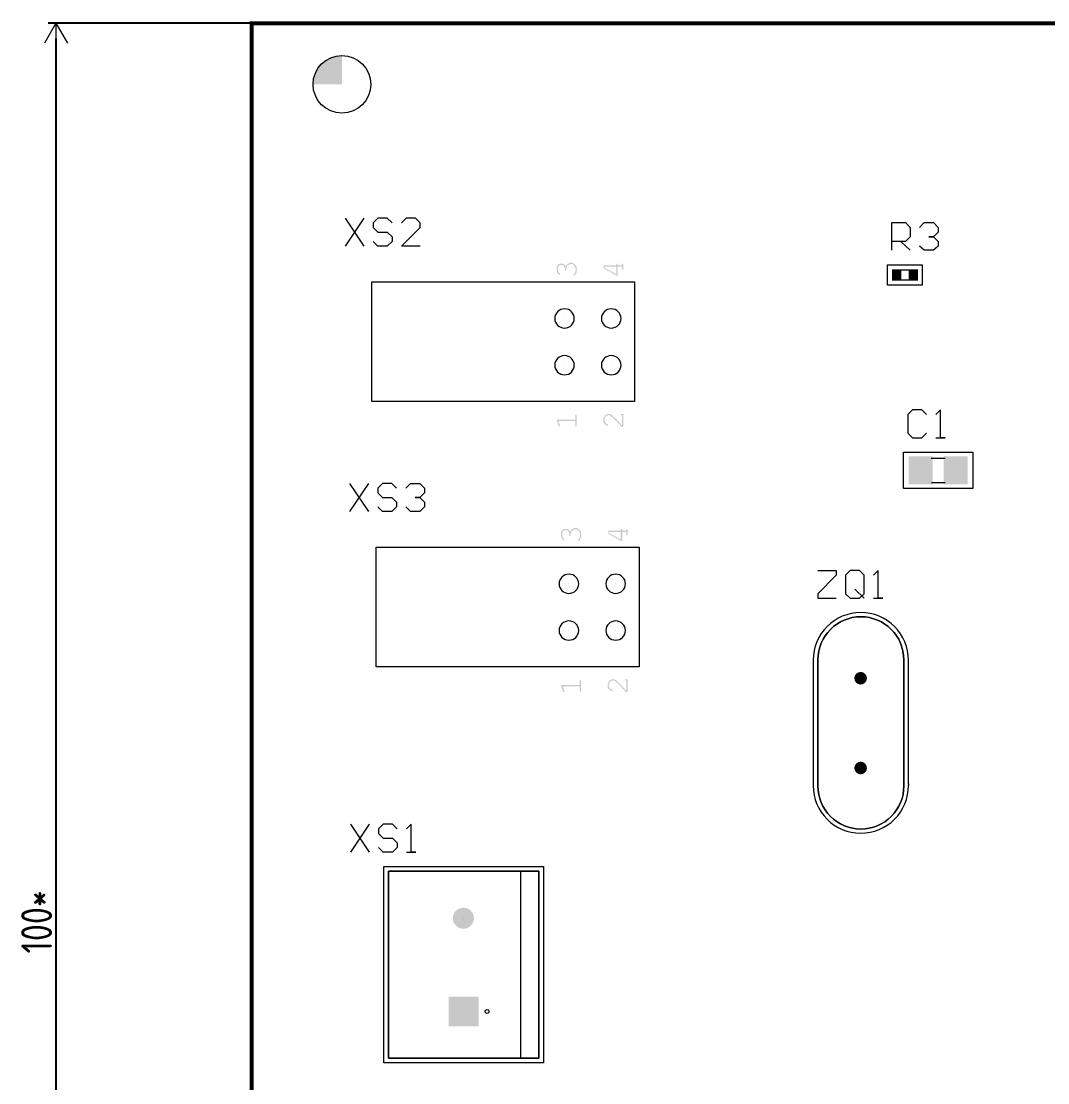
# Model space of a CAD drawing. Header units: inches. Extents: x 0 to 2654, y 0 to 957.
# Drawn here: x 2147.7 to 2314.5, y 759.1 to 931.6 of the extents above; entities that cross this region are included whole.
import ezdxf

# ---------------------------------------------------------------- set-up
doc = ezdxf.new("R2010")
doc.units = ezdxf.units.IN
doc.header["$MEASUREMENT"] = 0
doc.styles.get("Standard").update_dxf_attribs({"font": ''})
doc.styles.get('Standard').set_extended_font_data('GOST type A')
doc.dimstyles.new('ISO-25', dxfattribs={"dimtxt": 2.5, "dimasz": 2.5, "dimexe": 1.25, "dimexo": 0.625, "dimtad": 1, "dimtxsty": 'Standard', "dimcen": 2.5, "dimadec": 0, "dimazin": 0, "dimtfac": 1, "dimtmove": 0, "dimatfit": 3, "dimfxl": 1, "dimarcsym": 0})

# ---------------------------------------------------------------- blocks, each defined once
blk = doc.blocks.new('Arrow60')
at = {"lineweight": 9}
for q in [(-1.296, 0.748), (-1.497, 0), (-1.296, -0.748)]:
    blk.add_line((0, 0), q, dxfattribs=at)
blk = doc.blocks.new('*D123')
at = {"color": 0, "lineweight": -2, "transparency": 16777216}
for p, q in [((2186.27, 931.24), (2152.1, 931.24)), ((2153.35, 928.74), (2153.35, 641.74)), ((2184.38, 639.24), (2152.1, 639.24))]:
    blk.add_line(p, q, dxfattribs=at)
at = {"layer": 'Defpoints', "color": 0, "transparency": 16777216}
for p in [(2186.9, 931.24), (2153.35, 639.24), (2185.01, 639.24)]:
    blk.add_point(p, dxfattribs=at)
at = {"color": 0, "lineweight": -2, "transparency": 16777216, "xscale": 2.5, "yscale": 2.5, "zscale": 2.5}
for p, rotation in [((2153.35, 931.24), 90), ((2153.35, 639.24), 270)]:
    blk.add_blockref('Arrow60', p, dxfattribs=dict(at, rotation=rotation))
at = {"color": 0, "lineweight": 9, "transparency": 16777216, "insert": (2150.22, 785.24), "char_height": 3.5, "attachment_point": 5, "rotation": 90}
blk.add_mtext('{\\H1.42857x;100*}', dxfattribs=at)

msp = doc.modelspace()

# ---------------------------------------------------------------- hatches: boundary and pattern name
at = {"lineweight": 9}
h = msp.add_hatch(color=256, dxfattribs=at)
h.dxf.hatch_style = 1
h.paths.add_polyline_path([(2199.83607, 921.30973), (2195.14857, 921.30973, -0.414213562), (2199.83607, 925.99723)])
at = {"lineweight": 9, "transparency": 33554559}
for points in [[(2236.23611, 891.74544), (2236.23611, 891.74544), (2236.23611, 891.74544), (2236.23611, 891.74544), (2236.23611, 891.82151), (2236.31218, 891.82151), (2236.31218, 891.89783), (2236.3885, 891.97415), (2236.46481, 892.04848), (2236.46481, 892.12455), (2236.61522, 892.20087), (2236.61522, 892.20087), (2236.61522, 892.20087), (2236.69129, 892.20087), (2236.69129, 892.27694), (2236.7676, 892.27694), (2236.84392, 892.35301), (2236.99631, 892.35301), (2237.07238, 892.35301), (2237.07238, 892.35301), (2237.07238, 892.35301), (2237.07238, 892.35301), (2237.14845, 892.35301), (2237.14845, 892.35301), (2237.22477, 892.35301), (2237.2991, 892.27694), (2237.37542, 892.27694), (2237.45149, 892.27694), (2237.52756, 892.20087), (2237.52756, 892.20087), (2237.60387, 892.12455), (2237.68019, 892.04848), (2237.75626, 892.04848), (2237.75626, 892.04848), (2237.75626, 892.04848), (2237.75626, 891.97415), (2237.75626, 891.97415), (2237.83258, 891.97415), (2237.83258, 891.89783), (2237.83258, 891.89783), (2237.90691, 891.82151), (2237.90691, 891.74544), (2237.90691, 891.66937), (2237.98298, 891.59306), (2237.98298, 891.44067), (2237.98298, 891.36633), (2238.05905, 891.21395), (2238.05905, 891.21395), (2238.05905, 891.21395), (2238.05905, 891.21395), (2238.05905, 891.21395), (2237.98298, 891.13788), (2237.98298, 891.06156), (2237.98298, 890.98524), (2237.98298, 890.90917), (2237.98298, 890.75877), (2237.90691, 890.68245), (2237.90691, 890.68245), (2237.90691, 890.68245), (2237.90691, 890.68245), (2237.90691, 890.60613), (2237.83258, 890.60613), (2237.83258, 890.53006), (2237.83258, 890.45399), (2237.75626, 890.37768), (2237.68019, 890.30161), (2237.68019, 890.30161), (2237.68019, 890.22727), (2237.68019, 890.22727), (2237.60387, 890.22727), (2237.60387, 890.22727), (2237.60387, 890.22727), (2237.52756, 890.22727), (2237.52756, 890.22727), (2237.52756, 890.22727), (2237.52756, 890.30161), (2237.52756, 890.30161), (2237.45149, 890.30161), (2237.45149, 890.30161), (2237.45149, 890.37768), (2237.45149, 890.37768), (2237.52756, 890.37768), (2237.52756, 890.45399), (2237.52756, 890.45399), (2237.52756, 890.45399), (2237.52756, 890.45399), (2237.60387, 890.53006), (2237.60387, 890.53006), (2237.60387, 890.60613), (2237.68019, 890.60613), (2237.68019, 890.68245), (2237.75626, 890.8331), (2237.75626, 890.90917), (2237.83258, 891.06156), (2237.83258, 891.13788), (2237.83258, 891.29026), (2237.83258, 891.29026), (2237.83258, 891.29026), (2237.83258, 891.29026), (2237.83258, 891.29026), (2237.83258, 891.36633), (2237.83258, 891.36633), (2237.75626, 891.44067), (2237.75626, 891.59306), (2237.68019, 891.66937), (2237.68019, 891.74544), (2237.60387, 891.89783), (2237.60387, 891.89783), (2237.60387, 891.89783), (2237.52756, 891.89783), (2237.52756, 891.97415), (2237.45149, 891.97415), (2237.37542, 892.04848), (2237.2991, 892.12455), (2237.14845, 892.12455), (2237.14845, 892.12455), (2237.07238, 892.12455), (2237.07238, 892.12455), (2236.99631, 892.12455), (2236.99631, 892.12455), (2236.91999, 892.12455), (2236.91999, 892.12455), (2236.84392, 892.04848), (2236.7676, 892.04848), (2236.69129, 891.97415), (2236.69129, 891.97415), (2236.69129, 891.97415), (2236.61522, 891.97415), (2236.61522, 891.89783), (2236.54088, 891.89783), (2236.46481, 891.82151), (2236.46481, 891.74544), (2236.3885, 891.66937), (2236.3885, 891.66937), (2236.3885, 891.59306), (2236.3885, 891.59306), (2236.3885, 891.51674), (2236.31218, 891.44067), (2236.31218, 891.36633), (2236.31218, 891.29026), (2236.31218, 891.21395), (2236.31218, 891.21395), (2236.31218, 891.13788), (2236.31218, 891.13788), (2236.31218, 891.13788), (2236.23611, 891.06156), (2236.23611, 891.06156), (2236.23611, 891.06156), (2236.23611, 891.06156), (2236.16004, 891.06156), (2236.16004, 891.06156), (2236.16004, 891.06156), (2236.16004, 891.06156), (2236.08372, 891.06156), (2236.08372, 891.06156), (2236.08372, 891.06156), (2236.08372, 891.13788), (2236.08372, 891.13788), (2236.08372, 891.36633), (2236.08372, 891.36633), (2236.08372, 891.36633), (2236.08372, 891.36633), (2236.08372, 891.36633), (2236.08372, 891.44067), (2236.08372, 891.51674), (2236.00765, 891.59306), (2236.00765, 891.66937), (2235.93332, 891.74544), (2235.93332, 891.82151), (2235.93332, 891.82151), (2235.857, 891.82151), (2235.857, 891.89783), (2235.78068, 891.89783), (2235.70461, 891.97415), (2235.62854, 891.97415), (2235.55223, 891.97415), (2235.47591, 892.04848), (2235.47591, 892.04848), (2235.47591, 892.04848), (2235.47591, 891.97415), (2235.39984, 891.97415), (2235.39984, 891.97415), (2235.3255, 891.97415), (2235.24943, 891.89783), (2235.17312, 891.89783), (2235.09705, 891.82151), (2235.09705, 891.82151), (2235.09705, 891.82151), (2235.02073, 891.74544), (2235.02073, 891.66937), (2234.94441, 891.59306), (2234.94441, 891.51674), (2234.94441, 891.44067), (2234.86834, 891.29026), (2234.86834, 891.29026), (2234.86834, 891.29026), (2234.94441, 891.21395), (2234.94441, 891.13788), (2234.94441, 891.13788), (2234.94441, 891.06156), (2234.94441, 890.98524), (2235.02073, 890.90917), (2235.02073, 890.90917), (2235.02073, 890.8331), (2235.02073, 890.8331), (2235.02073, 890.75877), (2235.09705, 890.75877), (2235.09705, 890.68245), (2235.17312, 890.68245), (2235.17312, 890.60613), (2235.17312, 890.60613), (2235.24943, 890.60613), (2235.24943, 890.53006), (2235.24943, 890.53006), (2235.24943, 890.53006), (2235.24943, 890.53006), (2235.24943, 890.53006), (2235.24943, 890.45399), (2235.24943, 890.45399), (2235.24943, 890.45399), (2235.24943, 890.45399), (2235.24943, 890.37768), (2235.24943, 890.37768), (2235.17312, 890.37768), (2235.17312, 890.37768), (2235.17312, 890.37768), (2235.17312, 890.37768), (2235.09705, 890.37768), (2235.09705, 890.45399), (2235.09705, 890.45399), (2235.02073, 890.45399), (2234.94441, 890.53006), (2234.94441, 890.60613), (2234.94441, 890.60613), (2234.86834, 890.60613), (2234.86834, 890.60613), (2234.86834, 890.68245), (2234.86834, 890.68245), (2234.86834, 890.75877), (2234.79227, 890.8331), (2234.79227, 890.90917), (2234.71596, 891.06156), (2234.71596, 891.13788), (2234.71596, 891.29026), (2234.71596, 891.29026), (2234.71596, 891.29026), (2234.71596, 891.36633), (2234.71596, 891.36633), (2234.71596, 891.44067), (2234.71596, 891.44067), (2234.71596, 891.51674), (2234.71596, 891.66937), (2234.79227, 891.74544), (2234.86834, 891.89783), (2234.86834, 891.89783), (2234.94441, 891.97415), (2234.94441, 891.97415), (2234.94441, 891.97415), (2234.94441, 891.97415), (2235.02073, 892.04848), (2235.09705, 892.12455), (2235.17312, 892.12455), (2235.24943, 892.20087), (2235.39984, 892.20087), (2235.47591, 892.20087), (2235.47591, 892.20087), (2235.55223, 892.20087), (2235.55223, 892.20087), (2235.55223, 892.20087), (2235.62854, 892.20087), (2235.70461, 892.20087), (2235.78068, 892.20087), (2235.857, 892.12455), (2235.93332, 892.12455), (2235.93332, 892.12455), (2235.93332, 892.04848), (2236.00765, 892.04848), (2236.00765, 891.97415), (2236.08372, 891.97415), (2236.16004, 891.89783), (2236.16004, 891.82151)], [(2234.71596, 866.83203), (2237.75453, 866.83203), (2237.75453, 867.66656), (2237.8306, 867.66656), (2237.8306, 867.66656), (2237.8306, 867.66656), (2237.90691, 867.66656), (2237.90691, 867.66656), (2237.90691, 867.66656), (2237.90691, 867.66656), (2237.90691, 867.59025), (2237.90691, 867.59025), (2237.98298, 867.51393), (2237.98298, 865.84337), (2237.98298, 865.84337), (2237.98298, 865.84337), (2237.90691, 865.84337), (2237.90691, 865.76705), (2237.90691, 865.76705), (2237.90691, 865.76705), (2237.90691, 865.76705), (2237.90691, 865.69272), (2237.8306, 865.69272), (2237.8306, 865.69272), (2237.8306, 865.69272), (2237.75453, 865.76705), (2237.75453, 865.76705), (2237.75453, 865.76705), (2237.75453, 865.76705), (2237.75453, 865.84337), (2237.75453, 865.84337), (2237.75453, 866.60332), (2235.02073, 866.60332), (2235.24745, 865.91969), (2235.24745, 865.91969), (2235.24745, 865.84337), (2235.24745, 865.84337), (2235.24745, 865.84337), (2235.24745, 865.84337), (2235.24745, 865.76705), (2235.24745, 865.76705), (2235.24745, 865.76705), (2235.24745, 865.76705), (2235.17138, 865.76705), (2235.17138, 865.69272), (2235.17138, 865.69272), (2235.17138, 865.69272), (2235.09506, 865.69272), (2235.09506, 865.69272), (2235.09506, 865.76705), (2235.09506, 865.76705), (2235.09506, 865.76705), (2235.02073, 865.76705), (2235.02073, 865.84337)], [(2245.35331, 865.91969), (2245.35331, 867.59025), (2245.27699, 867.59025), (2245.27699, 867.59025), (2245.27699, 867.59025), (2245.20092, 867.59025), (2245.20092, 867.59025), (2245.12659, 867.59025), (2245.12659, 867.59025), (2245.12659, 867.59025), (2245.12659, 867.66656), (2245.12659, 867.66656), (2245.12659, 867.66656), (2245.12659, 867.66656), (2245.12659, 867.74263), (2245.12659, 867.74263), (2245.12659, 867.74263), (2245.20092, 867.74263), (2245.20092, 867.74263), (2245.27699, 867.74263), (2245.58202, 867.74263), (2245.58202, 865.69272), (2245.20092, 865.69272), (2245.20092, 865.69272), (2245.20092, 865.76705), (2245.20092, 865.76705), (2245.12659, 865.84337), (2245.05052, 865.91969), (2245.05052, 865.99576), (2244.9742, 866.07207), (2244.89788, 866.14814), (2244.74575, 866.22421), (2244.66943, 866.30053), (2244.51902, 866.52725), (2244.29032, 866.75596), (2244.06161, 866.98268), (2244.06161, 866.98268), (2244.06161, 866.98268), (2243.98554, 867.05875), (2243.98554, 867.05875), (2243.91121, 867.13482), (2243.83514, 867.21114), (2243.75882, 867.28745), (2243.68275, 867.28745), (2243.60644, 867.36352), (2243.60644, 867.36352), (2243.60644, 867.36352), (2243.60644, 867.43959), (2243.53012, 867.43959), (2243.45405, 867.51393), (2243.45405, 867.51393), (2243.37798, 867.51393), (2243.37798, 867.51393), (2243.37798, 867.51393), (2243.37798, 867.51393), (2243.30166, 867.51393), (2243.30166, 867.59025), (2243.22733, 867.59025), (2243.22733, 867.59025), (2243.15101, 867.59025), (2243.15101, 867.59025), (2243.07494, 867.51393), (2242.99887, 867.51393), (2242.92255, 867.51393), (2242.84648, 867.43959), (2242.77017, 867.43959), (2242.69385, 867.36352), (2242.69385, 867.36352), (2242.69385, 867.28745), (2242.61951, 867.21114), (2242.61951, 867.21114), (2242.54344, 867.13482), (2242.54344, 866.98268), (2242.54344, 866.90636), (2242.46737, 866.83203), (2242.46737, 866.83203), (2242.46737, 866.75596), (2242.46737, 866.75596), (2242.46737, 866.75596), (2242.54344, 866.67964), (2242.54344, 866.60332), (2242.54344, 866.52725), (2242.54344, 866.45118), (2242.61951, 866.37487), (2242.69385, 866.30053), (2242.69385, 866.30053), (2242.69385, 866.30053), (2242.69385, 866.22421), (2242.77017, 866.22421), (2242.84648, 866.14814), (2242.92255, 866.07207), (2242.99887, 866.07207), (2243.07494, 866.07207), (2243.07494, 866.07207), (2243.07494, 865.99576), (2243.07494, 865.99576), (2243.15101, 865.99576), (2243.15101, 865.99576), (2243.15101, 865.99576), (2243.15101, 865.99576), (2243.15101, 865.91969), (2243.15101, 865.91969), (2243.15101, 865.91969), (2243.15101, 865.91969), (2243.15101, 865.84337), (2243.15101, 865.84337), (2243.15101, 865.84337), (2243.15101, 865.84337), (2243.07494, 865.84337), (2243.07494, 865.84337), (2243.07494, 865.84337), (2243.07494, 865.84337), (2242.99887, 865.84337), (2242.99887, 865.84337), (2242.92255, 865.84337), (2242.84648, 865.84337), (2242.84648, 865.91969), (2242.77017, 865.91969), (2242.69385, 865.99576), (2242.69385, 865.99576), (2242.69385, 865.99576), (2242.61951, 866.07207), (2242.54344, 866.07207), (2242.54344, 866.14814), (2242.46737, 866.22421), (2242.39106, 866.30053), (2242.39106, 866.30053), (2242.39106, 866.30053), (2242.39106, 866.37487), (2242.39106, 866.37487), (2242.31474, 866.45118), (2242.31474, 866.52725), (2242.31474, 866.60332), (2242.31474, 866.67964), (2242.31474, 866.83203), (2242.31474, 866.83203), (2242.31474, 866.83203), (2242.31474, 866.83203), (2242.31474, 866.83203), (2242.31474, 866.90636), (2242.31474, 866.90636), (2242.31474, 867.05875), (2242.39106, 867.13482), (2242.39106, 867.28745), (2242.46737, 867.28745), (2242.46737, 867.36352), (2242.54344, 867.43959), (2242.54344, 867.51393), (2242.54344, 867.51393), (2242.54344, 867.51393), (2242.61951, 867.51393), (2242.61951, 867.51393), (2242.69385, 867.59025), (2242.77017, 867.66656), (2242.84648, 867.66656), (2242.92255, 867.74263), (2243.07494, 867.74263), (2243.15101, 867.74263), (2243.22733, 867.74263), (2243.22733, 867.74263), (2243.22733, 867.74263), (2243.22733, 867.74263), (2243.30166, 867.74263), (2243.30166, 867.74263), (2243.37798, 867.74263), (2243.45405, 867.74263), (2243.45405, 867.74263), (2243.45405, 867.74263), (2243.53012, 867.66656), (2243.53012, 867.66656), (2243.60644, 867.66656), (2243.60644, 867.66656), (2243.68275, 867.59025), (2243.75882, 867.59025), (2243.75882, 867.59025), (2243.75882, 867.51393), (2243.75882, 867.51393), (2243.83514, 867.43959), (2243.91121, 867.43959), (2243.98554, 867.36352), (2244.06161, 867.21114), (2244.13793, 867.13482), (2244.21425, 867.13482), (2244.21425, 867.13482), (2244.21425, 867.05875), (2244.29032, 866.98268), (2244.36639, 866.98268), (2244.44271, 866.90636), (2244.51902, 866.83203), (2244.59336, 866.67964), (2244.66943, 866.60332), (2244.74575, 866.52725), (2244.9742, 866.30053), (2245.12659, 866.14814), (2245.20092, 865.99576)], [(2236.94974, 848.63481), (2236.94974, 848.63481), (2236.94974, 848.63481), (2236.94974, 848.63481), (2236.94974, 848.71088), (2237.02605, 848.71088), (2237.02605, 848.7872), (2237.10039, 848.86351), (2237.17646, 848.93958), (2237.17646, 849.01392), (2237.32885, 849.09024), (2237.32885, 849.09024), (2237.32885, 849.09024), (2237.40492, 849.09024), (2237.40492, 849.16631), (2237.48123, 849.16631), (2237.55755, 849.24238), (2237.70795, 849.24238), (2237.78402, 849.24238), (2237.78402, 849.24238), (2237.78402, 849.24238), (2237.78402, 849.24238), (2237.86034, 849.24238), (2237.86034, 849.24238), (2237.93666, 849.24238), (2238.01273, 849.16631), (2238.08905, 849.16631), (2238.16512, 849.16631), (2238.24119, 849.09024), (2238.24119, 849.09024), (2238.3175, 849.01392), (2238.39184, 848.93958), (2238.46816, 848.93958), (2238.46816, 848.93958), (2238.46816, 848.93958), (2238.46816, 848.86351), (2238.46816, 848.86351), (2238.54422, 848.86351), (2238.54422, 848.7872), (2238.54422, 848.7872), (2238.62029, 848.71088), (2238.62029, 848.63481), (2238.62029, 848.55874), (2238.69661, 848.48242), (2238.69661, 848.33177), (2238.69661, 848.2557), (2238.77293, 848.10331), (2238.77293, 848.10331), (2238.77293, 848.10331), (2238.77293, 848.10331), (2238.77293, 848.10331), (2238.69661, 848.02724), (2238.69661, 847.95093), (2238.69661, 847.87461), (2238.69661, 847.79854), (2238.69661, 847.64813), (2238.62029, 847.57182), (2238.62029, 847.57182), (2238.62029, 847.57182), (2238.62029, 847.57182), (2238.62029, 847.4955), (2238.54422, 847.4955), (2238.54422, 847.41943), (2238.54422, 847.34336), (2238.46816, 847.26704), (2238.39184, 847.19097), (2238.39184, 847.19097), (2238.39184, 847.11664), (2238.39184, 847.11664), (2238.3175, 847.11664), (2238.3175, 847.11664), (2238.3175, 847.11664), (2238.24119, 847.11664), (2238.24119, 847.11664), (2238.24119, 847.11664), (2238.24119, 847.19097), (2238.24119, 847.19097), (2238.16512, 847.19097), (2238.16512, 847.19097), (2238.16512, 847.26704), (2238.16512, 847.26704), (2238.24119, 847.26704), (2238.24119, 847.34336), (2238.24119, 847.34336), (2238.24119, 847.34336), (2238.24119, 847.34336), (2238.3175, 847.41943), (2238.3175, 847.41943), (2238.3175, 847.4955), (2238.39184, 847.4955), (2238.39184, 847.57182), (2238.46816, 847.7242), (2238.46816, 847.79854), (2238.54422, 847.95093), (2238.54422, 848.02724), (2238.54422, 848.17963), (2238.54422, 848.17963), (2238.54422, 848.17963), (2238.54422, 848.17963), (2238.54422, 848.17963), (2238.54422, 848.2557), (2238.54422, 848.2557), (2238.46816, 848.33177), (2238.46816, 848.48242), (2238.39184, 848.55874), (2238.39184, 848.63481), (2238.3175, 848.7872), (2238.3175, 848.7872), (2238.3175, 848.7872), (2238.24119, 848.7872), (2238.24119, 848.86351), (2238.16512, 848.86351), (2238.08905, 848.93958), (2238.01273, 849.01392), (2237.86034, 849.01392), (2237.86034, 849.01392), (2237.78402, 849.01392), (2237.78402, 849.01392), (2237.70795, 849.01392), (2237.70795, 849.01392), (2237.63362, 849.01392), (2237.63362, 849.01392), (2237.55755, 848.93958), (2237.48123, 848.93958), (2237.40492, 848.86351), (2237.40492, 848.86351), (2237.40492, 848.86351), (2237.32885, 848.86351), (2237.32885, 848.7872), (2237.25278, 848.7872), (2237.17646, 848.71088), (2237.17646, 848.63481), (2237.10039, 848.55874), (2237.10039, 848.55874), (2237.10039, 848.48242), (2237.10039, 848.48242), (2237.10039, 848.4061), (2237.02605, 848.33177), (2237.02605, 848.2557), (2237.02605, 848.17963), (2237.02605, 848.10331), (2237.02605, 848.10331), (2237.02605, 848.02724), (2237.02605, 848.02724), (2237.02605, 848.02724), (2236.94974, 847.95093), (2236.94974, 847.95093), (2236.94974, 847.95093), (2236.94974, 847.95093), (2236.87342, 847.95093), (2236.87342, 847.95093), (2236.87342, 847.95093), (2236.87342, 847.95093), (2236.79735, 847.95093), (2236.79735, 847.95093), (2236.79735, 847.95093), (2236.79735, 848.02724), (2236.79735, 848.02724), (2236.79735, 848.2557), (2236.79735, 848.2557), (2236.79735, 848.2557), (2236.79735, 848.2557), (2236.79735, 848.2557), (2236.79735, 848.33177), (2236.79735, 848.4061), (2236.72128, 848.48242), (2236.72128, 848.55874), (2236.64496, 848.63481), (2236.64496, 848.71088), (2236.64496, 848.71088), (2236.56865, 848.71088), (2236.56865, 848.7872), (2236.49258, 848.7872), (2236.41824, 848.86351), (2236.34217, 848.86351), (2236.26585, 848.86351), (2236.18978, 848.93958), (2236.18978, 848.93958), (2236.18978, 848.93958), (2236.18978, 848.86351), (2236.11347, 848.86351), (2236.11347, 848.86351), (2236.03715, 848.86351), (2235.96108, 848.7872), (2235.88501, 848.7872), (2235.80869, 848.71088), (2235.80869, 848.71088), (2235.80869, 848.71088), (2235.73436, 848.63481), (2235.73436, 848.55874), (2235.65804, 848.48242), (2235.65804, 848.4061), (2235.65804, 848.33177), (2235.58197, 848.17963), (2235.58197, 848.17963), (2235.58197, 848.17963), (2235.65804, 848.10331), (2235.65804, 848.02724), (2235.65804, 848.02724), (2235.65804, 847.95093), (2235.65804, 847.87461), (2235.73436, 847.79854), (2235.73436, 847.79854), (2235.73436, 847.7242), (2235.73436, 847.7242), (2235.73436, 847.64813), (2235.80869, 847.64813), (2235.80869, 847.57182), (2235.88501, 847.57182), (2235.88501, 847.4955), (2235.88501, 847.4955), (2235.96108, 847.4955), (2235.96108, 847.41943), (2235.96108, 847.41943), (2235.96108, 847.41943), (2235.96108, 847.41943), (2235.96108, 847.41943), (2235.96108, 847.34336), (2235.96108, 847.34336), (2235.96108, 847.34336), (2235.96108, 847.34336), (2235.96108, 847.26704), (2235.96108, 847.26704), (2235.88501, 847.26704), (2235.88501, 847.26704), (2235.88501, 847.26704), (2235.88501, 847.26704), (2235.80869, 847.26704), (2235.80869, 847.34336), (2235.80869, 847.34336), (2235.73436, 847.34336), (2235.65804, 847.41943), (2235.65804, 847.4955), (2235.65804, 847.4955), (2235.58197, 847.4955), (2235.58197, 847.4955), (2235.58197, 847.57182), (2235.58197, 847.57182), (2235.58197, 847.64813), (2235.5059, 847.7242), (2235.5059, 847.79854), (2235.42958, 847.95093), (2235.42958, 848.02724), (2235.42958, 848.17963), (2235.42958, 848.17963), (2235.42958, 848.17963), (2235.42958, 848.2557), (2235.42958, 848.2557), (2235.42958, 848.33177), (2235.42958, 848.33177), (2235.42958, 848.4061), (2235.42958, 848.55874), (2235.5059, 848.63481), (2235.58197, 848.7872), (2235.58197, 848.7872), (2235.65804, 848.86351), (2235.65804, 848.86351), (2235.65804, 848.86351), (2235.65804, 848.86351), (2235.73436, 848.93958), (2235.80869, 849.01392), (2235.88501, 849.01392), (2235.96108, 849.09024), (2236.11347, 849.09024), (2236.18978, 849.09024), (2236.18978, 849.09024), (2236.26585, 849.09024), (2236.26585, 849.09024), (2236.26585, 849.09024), (2236.34217, 849.09024), (2236.41824, 849.09024), (2236.49258, 849.09024), (2236.56865, 849.01392), (2236.64496, 849.01392), (2236.64496, 849.01392), (2236.64496, 848.93958), (2236.72128, 848.93958), (2236.72128, 848.86351), (2236.79735, 848.86351), (2236.79735, 848.7872), (2236.87342, 848.71088)], [(2235.42958, 823.72139), (2238.46816, 823.72139), (2238.46816, 824.55593), (2238.54422, 824.55593), (2238.54422, 824.55593), (2238.54422, 824.55593), (2238.62029, 824.55593), (2238.62029, 824.55593), (2238.62029, 824.55593), (2238.62029, 824.55593), (2238.62029, 824.47961), (2238.62029, 824.47961), (2238.69661, 824.40329), (2238.69661, 822.73274), (2238.69661, 822.73274), (2238.69661, 822.73274), (2238.62029, 822.73274), (2238.62029, 822.65642), (2238.62029, 822.65642), (2238.62029, 822.65642), (2238.62029, 822.65642), (2238.62029, 822.58208), (2238.54422, 822.58208), (2238.54422, 822.58208), (2238.54422, 822.58208), (2238.46816, 822.65642), (2238.46816, 822.65642), (2238.46816, 822.65642), (2238.46816, 822.65642), (2238.46816, 822.73274), (2238.46816, 822.73274), (2238.46816, 823.49269), (2235.73436, 823.49269), (2235.96108, 822.80905), (2235.96108, 822.80905), (2235.96108, 822.73274), (2235.96108, 822.73274), (2235.96108, 822.73274), (2235.96108, 822.73274), (2235.96108, 822.65642), (2235.96108, 822.65642), (2235.96108, 822.65642), (2235.96108, 822.65642), (2235.88501, 822.65642), (2235.88501, 822.58208), (2235.88501, 822.58208), (2235.88501, 822.58208), (2235.80869, 822.58208), (2235.80869, 822.58208), (2235.80869, 822.65642), (2235.80869, 822.65642), (2235.80869, 822.65642), (2235.73436, 822.65642), (2235.73436, 822.73274)], [(2246.06496, 822.80905), (2246.06496, 824.47961), (2245.98889, 824.47961), (2245.98889, 824.47961), (2245.98889, 824.47961), (2245.91282, 824.47961), (2245.91282, 824.47961), (2245.83848, 824.47961), (2245.83848, 824.47961), (2245.83848, 824.47961), (2245.83848, 824.55593), (2245.83848, 824.55593), (2245.83848, 824.55593), (2245.83848, 824.55593), (2245.83848, 824.632), (2245.83848, 824.632), (2245.83848, 824.632), (2245.91282, 824.632), (2245.91282, 824.632), (2245.98889, 824.632), (2246.29366, 824.632), (2246.29366, 822.58208), (2245.91282, 822.58208), (2245.91282, 822.58208), (2245.91282, 822.65642), (2245.91282, 822.65642), (2245.83848, 822.73274), (2245.76217, 822.80905), (2245.76217, 822.88512), (2245.6861, 822.96144), (2245.60978, 823.03751), (2245.45739, 823.11358), (2245.38132, 823.1899), (2245.23067, 823.41662), (2245.00221, 823.64532), (2244.77351, 823.87205), (2244.77351, 823.87205), (2244.77351, 823.87205), (2244.69719, 823.94812), (2244.69719, 823.94812), (2244.62286, 824.02419), (2244.54679, 824.1005), (2244.47072, 824.17682), (2244.3944, 824.17682), (2244.31808, 824.25289), (2244.31808, 824.25289), (2244.31808, 824.25289), (2244.31808, 824.32896), (2244.24201, 824.32896), (2244.16594, 824.40329), (2244.16594, 824.40329), (2244.08962, 824.40329), (2244.08962, 824.40329), (2244.08962, 824.40329), (2244.08962, 824.40329), (2244.01356, 824.40329), (2244.01356, 824.47961), (2243.93922, 824.47961), (2243.93922, 824.47961), (2243.8629, 824.47961), (2243.8629, 824.47961), (2243.78659, 824.40329), (2243.71052, 824.40329), (2243.63445, 824.40329), (2243.55813, 824.32896), (2243.48181, 824.32896), (2243.40574, 824.25289), (2243.40574, 824.25289), (2243.40574, 824.17682), (2243.33141, 824.1005), (2243.33141, 824.1005), (2243.25534, 824.02419), (2243.25534, 823.87205), (2243.25534, 823.79573), (2243.17902, 823.72139), (2243.17902, 823.72139), (2243.17902, 823.64532), (2243.17902, 823.64532), (2243.17902, 823.64532), (2243.25534, 823.56901), (2243.25534, 823.49269), (2243.25534, 823.41662), (2243.25534, 823.34055), (2243.33141, 823.26423), (2243.40574, 823.1899), (2243.40574, 823.1899), (2243.40574, 823.1899), (2243.40574, 823.11358), (2243.48181, 823.11358), (2243.55813, 823.03751), (2243.63445, 822.96144), (2243.71052, 822.96144), (2243.78659, 822.96144), (2243.78659, 822.96144), (2243.78659, 822.88512), (2243.78659, 822.88512), (2243.8629, 822.88512), (2243.8629, 822.88512), (2243.8629, 822.88512), (2243.8629, 822.88512), (2243.8629, 822.80905), (2243.8629, 822.80905), (2243.8629, 822.80905), (2243.8629, 822.80905), (2243.8629, 822.73274), (2243.8629, 822.73274), (2243.8629, 822.73274), (2243.8629, 822.73274), (2243.78659, 822.73274), (2243.78659, 822.73274), (2243.78659, 822.73274), (2243.78659, 822.73274), (2243.71052, 822.73274), (2243.71052, 822.73274), (2243.63445, 822.73274), (2243.55813, 822.73274), (2243.55813, 822.80905), (2243.48181, 822.80905), (2243.40574, 822.88512), (2243.40574, 822.88512), (2243.40574, 822.88512), (2243.33141, 822.96144), (2243.25534, 822.96144), (2243.25534, 823.03751), (2243.17902, 823.11358), (2243.10295, 823.1899), (2243.10295, 823.1899), (2243.10295, 823.1899), (2243.10295, 823.26423), (2243.10295, 823.26423), (2243.02663, 823.34055), (2243.02663, 823.41662), (2243.02663, 823.49269), (2243.02663, 823.56901), (2243.02663, 823.72139), (2243.02663, 823.72139), (2243.02663, 823.72139), (2243.02663, 823.72139), (2243.02663, 823.72139), (2243.02663, 823.79573), (2243.02663, 823.79573), (2243.02663, 823.94812), (2243.10295, 824.02419), (2243.10295, 824.17682), (2243.17902, 824.17682), (2243.17902, 824.25289), (2243.25534, 824.32896), (2243.25534, 824.40329), (2243.25534, 824.40329), (2243.25534, 824.40329), (2243.33141, 824.40329), (2243.33141, 824.40329), (2243.40574, 824.47961), (2243.48181, 824.55593), (2243.55813, 824.55593), (2243.63445, 824.632), (2243.78659, 824.632), (2243.8629, 824.632), (2243.93922, 824.632), (2243.93922, 824.632), (2243.93922, 824.632), (2243.93922, 824.632), (2244.01356, 824.632), (2244.01356, 824.632), (2244.08962, 824.632), (2244.16594, 824.632), (2244.16594, 824.632), (2244.16594, 824.632), (2244.24201, 824.55593), (2244.24201, 824.55593), (2244.31808, 824.55593), (2244.31808, 824.55593), (2244.3944, 824.47961), (2244.47072, 824.47961), (2244.47072, 824.47961), (2244.47072, 824.40329), (2244.47072, 824.40329), (2244.54679, 824.32896), (2244.62286, 824.32896), (2244.69719, 824.25289), (2244.77351, 824.1005), (2244.84983, 824.02419), (2244.92589, 824.02419), (2244.92589, 824.02419), (2244.92589, 823.94812), (2245.00221, 823.87205), (2245.07828, 823.87205), (2245.15435, 823.79573), (2245.23067, 823.72139), (2245.305, 823.56901), (2245.38132, 823.49269), (2245.45739, 823.41662), (2245.6861, 823.1899), (2245.83848, 823.03751), (2245.91282, 822.88512)], [(2285.15357, 824.82221, 0.413727586), (2284.12775, 825.84779), (2284.12775, 825.84779, 0.413492674), (2283.1039, 824.82221), (2283.1039, 824.82221, 0.413677766), (2284.12948, 823.79614), (2284.12948, 823.79614, 0.413342672)], [(2285.15357, 824.82221, 0.413727586), (2284.12775, 825.84779), (2284.12775, 825.84779, 0.413492674), (2283.1039, 824.82221), (2283.1039, 824.82221, 0.413677766), (2284.12948, 823.79614), (2284.12948, 823.79614, 0.413342672)], [(2285.15357, 810.23741, 0.413718296), (2284.12775, 811.26349), (2284.12775, 811.26349, 0.413483137), (2283.1039, 810.23741), (2283.1039, 810.23741, 0.413777625), (2284.12948, 809.21184), (2284.12948, 809.21184, 0.413442754)], [(2285.15357, 810.23741, 0.413718296), (2284.12775, 811.26349), (2284.12775, 811.26349, 0.413483137), (2283.1039, 810.23741), (2283.1039, 810.23741, 0.413777625), (2284.12948, 809.21184), (2284.12948, 809.21184, 0.413442754)], [(2221.28824, 785.8285, 0.414619616), (2219.57853, 787.53821), (2219.57853, 787.53821, 0.414406879), (2217.87066, 785.8285), (2217.87066, 785.8285, 0.414468611), (2219.58027, 784.11879), (2219.58027, 784.11879, 0.41434056)], [(2221.28824, 785.8285, 0.414619616), (2219.57853, 787.53821), (2219.57853, 787.53821, 0.414406879), (2217.87066, 785.8285), (2217.87066, 785.8285, 0.414468611), (2219.58027, 784.11879), (2219.58027, 784.11879, 0.41434056)], [(2221.28824, 770.63639, 0.414565284), (2219.57853, 772.34609), (2219.57853, 772.34609, 0.414352522), (2217.87066, 770.63639), (2217.87066, 770.63639, 0.414522943), (2219.58027, 768.92668), (2219.58027, 768.92668, 0.414394912)], [(2221.28824, 770.63639, 0.414565284), (2219.57853, 772.34609), (2219.57853, 772.34609, 0.414352522), (2217.87066, 770.63639), (2217.87066, 770.63639, 0.414522943), (2219.58027, 768.92668), (2219.58027, 768.92668, 0.414394912)]]:
    msp.add_hatch(color=256, dxfattribs=at).paths.add_polyline_path(points)
h = msp.add_hatch(color=256, dxfattribs=at)
h.paths.add_polyline_path([(2244.66943, 891.66937), (2244.66943, 890.22727), (2244.44271, 890.22727), (2242.39106, 891.4424), (2242.39106, 891.89783), (2244.44271, 891.89783), (2244.44271, 892.05022), (2244.44271, 892.05022), (2244.44271, 892.05022), (2244.44271, 892.05022), (2244.44271, 892.12455), (2244.44271, 892.12455), (2244.51902, 892.12455), (2244.51902, 892.20087), (2244.51902, 892.20087), (2244.51902, 892.20087), (2244.59336, 892.20087), (2244.59336, 892.20087), (2244.59336, 892.20087), (2244.59336, 892.12455), (2244.66943, 892.12455), (2244.66943, 892.12455), (2244.66943, 892.12455), (2244.66943, 892.05022), (2244.66943, 891.89783), (2245.35331, 891.89783), (2245.35331, 892.05022), (2245.35331, 892.05022), (2245.35331, 892.05022), (2245.35331, 892.05022), (2245.35331, 892.12455), (2245.35331, 892.12455), (2245.35331, 892.12455), (2245.35331, 892.20087), (2245.42963, 892.20087), (2245.42963, 892.20087), (2245.42963, 892.20087), (2245.5057, 892.20087), (2245.5057, 892.20087), (2245.5057, 892.12455), (2245.5057, 892.12455), (2245.5057, 892.12455), (2245.5057, 892.05022), (2245.58202, 892.05022), (2245.58202, 891.21395), (2245.58202, 891.21395), (2245.58202, 891.21395), (2245.5057, 891.21395), (2245.5057, 891.13788), (2245.5057, 891.13788), (2245.5057, 891.13788), (2245.5057, 891.13788), (2245.5057, 891.13788), (2245.42963, 891.13788), (2245.42963, 891.13788), (2245.42963, 891.13788), (2245.35331, 891.13788), (2245.35331, 891.13788), (2245.35331, 891.13788), (2245.35331, 891.13788), (2245.35331, 891.21395), (2245.35331, 891.21395), (2245.35331, 891.66937)], flags=0)
h.paths.add_polyline_path([(2244.44271, 891.66937), (2242.54344, 891.66937), (2242.54344, 891.51674), (2244.44271, 890.45399)], flags=0)
h = msp.add_hatch(color=256, dxfattribs=at)
h.paths.add_polyline_path([(2245.38132, 848.55874), (2245.38132, 847.11664), (2245.15435, 847.11664), (2243.10295, 848.33177), (2243.10295, 848.7872), (2245.15435, 848.7872), (2245.15435, 848.93958), (2245.15435, 848.93958), (2245.15435, 848.93958), (2245.15435, 848.93958), (2245.15435, 849.01392), (2245.15435, 849.01392), (2245.23067, 849.01392), (2245.23067, 849.09024), (2245.23067, 849.09024), (2245.23067, 849.09024), (2245.305, 849.09024), (2245.305, 849.09024), (2245.305, 849.09024), (2245.305, 849.01392), (2245.38132, 849.01392), (2245.38132, 849.01392), (2245.38132, 849.01392), (2245.38132, 848.93958), (2245.38132, 848.7872), (2246.06496, 848.7872), (2246.06496, 848.93958), (2246.06496, 848.93958), (2246.06496, 848.93958), (2246.06496, 848.93958), (2246.06496, 849.01392), (2246.06496, 849.01392), (2246.06496, 849.01392), (2246.06496, 849.09024), (2246.14127, 849.09024), (2246.14127, 849.09024), (2246.14127, 849.09024), (2246.21759, 849.09024), (2246.21759, 849.09024), (2246.21759, 849.01392), (2246.21759, 849.01392), (2246.21759, 849.01392), (2246.21759, 848.93958), (2246.29366, 848.93958), (2246.29366, 848.10331), (2246.29366, 848.10331), (2246.29366, 848.10331), (2246.21759, 848.10331), (2246.21759, 848.02724), (2246.21759, 848.02724), (2246.21759, 848.02724), (2246.21759, 848.02724), (2246.21759, 848.02724), (2246.14127, 848.02724), (2246.14127, 848.02724), (2246.14127, 848.02724), (2246.06496, 848.02724), (2246.06496, 848.02724), (2246.06496, 848.02724), (2246.06496, 848.02724), (2246.06496, 848.10331), (2246.06496, 848.10331), (2246.06496, 848.55874)], flags=0)
h.paths.add_polyline_path([(2245.15435, 848.55874), (2243.25534, 848.55874), (2243.25534, 848.4061), (2245.15435, 847.34336)], flags=0)

# ---------------------------------------------------------------- linework, layer by layer
at = {"const_width": 0.65928}
msp.add_lwpolyline([(2185.15194, 639.23917), (2485.26708, 639.23917), (2485.26708, 931.24318), (2185.15194, 931.24318), (2185.15194, 639.23917)], dxfattribs=at)
at = {"lineweight": 9}
for points in [[(2200.37868, 899.56921), (2203.41713, 895.01247)], [(2203.41713, 899.56921), (2200.37868, 895.01247)], [(2207.97578, 898.80901), (2207.21568, 899.56921), (2205.69547, 899.56921), (2204.93733, 898.80901), (2204.93733, 898.04906), (2205.69547, 897.29084), (2207.21568, 897.29084), (2207.97578, 896.53089), (2207.97578, 895.77069), (2207.21568, 895.01247), (2205.69547, 895.01247), (2204.93733, 895.77069)], [(2212.53431, 895.01247), (2209.49402, 895.01247), (2212.53431, 898.04906), (2212.53431, 898.80901), (2211.77433, 899.56921), (2210.25413, 899.56921), (2209.49402, 898.80901)], [(2289.20483, 894.36226), (2289.20483, 898.84491), (2291.40689, 898.84491), (2292.16709, 898.08471), (2292.16709, 896.56654), (2291.40689, 895.80634), (2289.20483, 895.80634)], [(2293.68699, 898.08471), (2294.44546, 898.84491), (2295.96561, 898.84491), (2296.72557, 898.08471), (2296.72557, 897.32451), (2295.96561, 896.56654), (2295.20541, 896.56654), (2295.96561, 896.56654), (2296.72557, 895.80634), (2296.72557, 895.04639), (2295.96561, 894.36226), (2294.44546, 894.36226), (2293.68699, 895.04639)], [(2296.72557, 897.32451), (2296.72557, 897.32451)], [(2296.72557, 897.32451), (2296.72557, 897.32451)], [(2296.72557, 897.32451), (2296.72557, 897.32451)], [(2290.64669, 895.80634), (2292.16709, 894.36226)], [(2236.00765, 883.31411), (2236.00765, 883.31411)], [(2236.00765, 883.31411), (2236.00765, 883.31411)], [(2243.60445, 883.31411), (2243.60445, 883.31411)], [(2243.60445, 883.31411), (2243.60445, 883.31411)], [(2236.00765, 875.71879), (2236.00765, 875.71879)], [(2236.00765, 875.71879), (2236.00765, 875.71879)], [(2243.60445, 875.71879), (2243.60445, 875.71879)], [(2243.60445, 875.71879), (2243.60445, 875.71879)], [(2294.83133, 867.65535), (2294.07112, 868.41555), (2292.55122, 868.41555), (2291.79102, 867.65535), (2291.79102, 864.61876), (2292.55122, 863.85881), (2294.07112, 863.85881), (2294.83133, 864.61876)], [(2296.3495, 863.85881), (2297.8699, 863.85881), (2297.1097, 863.85881), (2297.1097, 868.41555), (2296.3495, 867.65535)], [(2297.1097, 868.41555), (2297.1097, 868.41555)], [(2295.58954, 860.59178), (2297.8699, 860.59178)], [(2296.27343, 860.59178), (2297.18577, 860.59178)], [(2201.09046, 856.45858), (2204.13073, 851.90184)], [(2204.13073, 856.45858), (2201.09046, 851.90184)], [(2208.68755, 855.69838), (2207.92928, 856.45858), (2206.4092, 856.45858), (2205.6491, 855.69838), (2205.6491, 854.94041), (2206.4092, 854.18021), (2207.92928, 854.18021), (2208.68755, 853.42026), (2208.68755, 852.66006), (2207.92928, 851.90184), (2206.4092, 851.90184), (2205.6491, 852.66006)], [(2210.20763, 855.69838), (2210.96773, 856.45858), (2212.4861, 856.45858), (2213.24608, 855.69838), (2213.24608, 854.94041), (2212.4861, 854.18021), (2211.72783, 854.18021), (2212.4861, 854.18021), (2213.24608, 853.42026), (2213.24608, 852.66006), (2212.4861, 851.90184), (2210.96773, 851.90184), (2210.20763, 852.66006)], [(2295.66586, 856.64285), (2297.8699, 856.64285)], [(2296.27343, 856.64285), (2297.18577, 856.64285)], [(2213.24608, 854.94041), (2213.24608, 854.94041)], [(2213.24608, 854.94041), (2213.24608, 854.94041)], [(2213.24608, 854.94041), (2213.24608, 854.94041)], [(2277.17741, 842.3316), (2280.13967, 842.3316), (2280.13967, 841.57165), (2277.17741, 838.53308), (2277.17741, 837.84944), (2280.13967, 837.84944)], [(2286.2183, 837.84944), (2287.73672, 837.84944), (2286.97676, 837.84944), (2286.97676, 842.3316), (2286.2183, 841.57165)], [(2286.97676, 842.3316), (2286.97676, 842.3316)], [(2236.72128, 840.20347), (2236.72128, 840.20347)], [(2236.72128, 840.20347), (2236.72128, 840.20347)], [(2244.31808, 840.20347), (2244.31808, 840.20347)], [(2244.31808, 840.20347), (2244.31808, 840.20347)], [(2283.17824, 839.29328), (2284.69839, 837.84944)], [(2284.16665, 834.81087), (2284.16665, 834.81087)], [(2284.16665, 834.81087), (2284.16665, 834.81087)], [(2236.72128, 832.60816), (2236.72128, 832.60816)], [(2236.72128, 832.60816), (2236.72128, 832.60816)], [(2244.31808, 832.60816), (2244.31808, 832.60816)], [(2244.31808, 832.60816), (2244.31808, 832.60816)], [(2276.41721, 827.7473), (2276.41721, 827.7473)], [(2291.15613, 827.82163), (2291.15613, 827.82163)], [(2291.15613, 827.82163), (2291.15613, 827.82163)], [(2291.91609, 827.7473), (2291.91609, 827.7473)], [(2284.16665, 824.86111), (2284.16665, 824.86111)], [(2284.16665, 824.86111), (2284.16665, 824.86111)], [(2284.16665, 810.27656), (2284.16665, 810.27656)], [(2284.16665, 810.27656), (2284.16665, 810.27656)], [(2276.41721, 807.39063), (2276.41721, 807.39063)], [(2277.17741, 807.31431), (2277.17741, 807.31431)], [(2277.17741, 807.31431), (2277.17741, 807.31431)], [(2291.15613, 807.31431), (2291.15613, 807.31431)], [(2291.15613, 807.31431), (2291.15613, 807.31431)], [(2291.91609, 807.6171), (2291.9089, 807.65997)], [(2201.23268, 801.1341), (2204.27112, 796.57761)], [(2204.27112, 801.1341), (2201.23268, 796.57761)], [(2208.82965, 800.37415), (2208.06955, 801.1341), (2206.55131, 801.1341), (2205.7912, 800.37415), (2205.7912, 799.6142), (2206.55131, 798.85573), (2208.06955, 798.85573), (2208.82965, 798.09578), (2208.82965, 797.33583), (2208.06955, 796.57761), (2206.55131, 796.57761), (2205.7912, 797.33583)], [(2210.34985, 796.57761), (2211.8681, 796.57761), (2211.108, 796.57761), (2211.108, 801.1341), (2210.34985, 800.37415)], [(2211.108, 801.1341), (2211.108, 801.1341)], [(2284.16665, 800.32681), (2284.16665, 800.32681)], [(2284.16665, 800.32681), (2284.16665, 800.32681)], [(2284.16665, 799.64292), (2284.16665, 799.64292)], [(2284.16665, 799.64292), (2284.16665, 799.64292)], [(2228.88529, 763.07839), (2228.88529, 793.46297)], [(2219.61744, 785.86567), (2219.61744, 785.86567)], [(2219.61744, 785.86567), (2219.61744, 785.86567)], [(2223.72098, 770.67355), (2223.72098, 770.67355)]]:
    msp.add_lwpolyline(points, dxfattribs=at)
for points in [[(2294.14242, 892.00782), (2294.14242, 888.66645), (2288.5207, 888.66645), (2288.5207, 892.00782)], [(2292.92704, 891.17328), (2292.92704, 889.50074), (2289.73608, 889.50074), (2289.73608, 891.17328)], [(2247.40323, 889.23837), (2247.40323, 869.79428), (2204.7087, 869.79428), (2204.7087, 889.23837)], [(2302.35206, 861.58044), (2302.35206, 855.65419), (2291.10887, 855.65419), (2291.10887, 861.58044)], [(2248.11661, 846.12773), (2248.11661, 826.68365), (2205.4223, 826.68365), (2205.4223, 846.12773)], [(2284.69839, 838.53308), (2284.69839, 841.57165), (2283.93819, 842.3316), (2282.41977, 842.3316), (2281.65982, 841.57165), (2281.65982, 838.53308), (2282.41977, 837.84944), (2283.93819, 837.84944)], [(2284.16665, 834.81087), (2284.16665, 834.7348)], [(2277.17741, 827.82163), (2277.17741, 827.82337), (2277.17741, 807.31431), (2277.17741, 827.82337)], [(2291.15613, 827.82337), (2291.15613, 807.31431)], [(2284.16665, 800.32681), (2284.16665, 800.40114)], [(2232.6075, 794.22094), (2232.6075, 762.32012), (2206.62564, 762.32012), (2206.62564, 794.22094)], [(2231.84953, 793.46297), (2231.84953, 763.07839), (2207.38574, 763.07839), (2207.38574, 793.46297)], [(2231.84953, 793.46297), (2228.88529, 793.46297), (2207.38574, 793.46297), (2207.38574, 763.07839), (2228.88529, 763.07839), (2231.84953, 763.07839)]]:
    msp.add_lwpolyline(points, close=True, dxfattribs=at)
for points in [[(2291.91609, 807.69342), (2291.91609, 827.7473, 0.414345549), (2284.16665, 835.49475, 0.41416567), (2276.41721, 827.7473), (2276.41721, 807.39063, 0.414171042), (2284.16665, 799.64292, 0.414350918), (2291.91609, 807.39063)], [(2223.719, 770.67529), (2223.72098, 770.67355, -0.415853659), (2223.41621, 770.36878, -0.412383714), (2223.11119, 770.67529, -0.4150294), (2223.41621, 770.97833, -0.415062253), (2223.719, 770.67529)]]:
    msp.add_lwpolyline(points, format="xyb", dxfattribs=at)
for points in [[(2284.16665, 834.81087, -0.414185057), (2291.15613, 827.82163, 0.414185057), (2284.16665, 834.81087, 0.414179104), (2277.17741, 827.82163, -0.414179104)], [(2277.17741, 807.31431, 0.414243795), (2284.16665, 800.32681, 0.414249745), (2291.15613, 807.31431, -0.414249745), (2284.16665, 800.32681, -0.414243795)]]:
    msp.add_lwpolyline(points, format="xyb", close=True, dxfattribs=at)
at = {"linetype": 'Continuous', "lineweight": 9}
msp.add_circle((2199.83607, 921.30973), 4.6875, dxfattribs=at)
at = {"lineweight": 9}
for points in [[(2236.00939, 884.83228), (2235.12852, 884.83228), (2234.4149, 884.13353), (2234.4149, 883.27496)], [(2236.00939, 884.83228), (2235.12852, 884.83228), (2234.4149, 884.13353), (2234.4149, 883.27496)], [(2237.60387, 883.27496), (2237.60387, 884.13353), (2236.89026, 884.83228), (2236.00939, 884.83228)], [(2237.60387, 883.27496), (2237.60387, 884.13353), (2236.89026, 884.83228), (2236.00939, 884.83228)], [(2243.60644, 884.83228), (2242.72556, 884.83228), (2242.01195, 884.13353), (2242.01195, 883.27496)], [(2243.60644, 884.83228), (2242.72556, 884.83228), (2242.01195, 884.13353), (2242.01195, 883.27496)], [(2245.20092, 883.27496), (2245.20092, 884.13353), (2244.48731, 884.83228), (2243.60644, 884.83228)], [(2245.20092, 883.27496), (2245.20092, 884.13353), (2244.48731, 884.83228), (2243.60644, 884.83228)], [(2234.4149, 883.27496), (2234.4149, 882.41639), (2235.12852, 881.71763), (2236.00939, 881.71763)], [(2234.4149, 883.27496), (2234.4149, 882.41639), (2235.12852, 881.71763), (2236.00939, 881.71763)], [(2236.00939, 881.71763), (2236.89026, 881.71763), (2237.60387, 882.41639), (2237.60387, 883.27496)], [(2236.00939, 881.71763), (2236.89026, 881.71763), (2237.60387, 882.41639), (2237.60387, 883.27496)], [(2242.01195, 883.27496), (2242.01195, 882.41639), (2242.72556, 881.71763), (2243.60644, 881.71763)], [(2242.01195, 883.27496), (2242.01195, 882.41639), (2242.72556, 881.71763), (2243.60644, 881.71763)], [(2243.60644, 881.71763), (2244.48731, 881.71763), (2245.20092, 882.41639), (2245.20092, 883.27496)], [(2243.60644, 881.71763), (2244.48731, 881.71763), (2245.20092, 882.41639), (2245.20092, 883.27496)], [(2236.00939, 877.23721), (2235.12852, 877.23721), (2234.4149, 876.53821), (2234.4149, 875.67989)], [(2236.00939, 877.23721), (2235.12852, 877.23721), (2234.4149, 876.53821), (2234.4149, 875.67989)], [(2237.60387, 875.67989), (2237.60387, 876.53821), (2236.89026, 877.23721), (2236.00939, 877.23721)], [(2237.60387, 875.67989), (2237.60387, 876.53821), (2236.89026, 877.23721), (2236.00939, 877.23721)], [(2243.60644, 877.23721), (2242.72556, 877.23721), (2242.01195, 876.53821), (2242.01195, 875.67989)], [(2243.60644, 877.23721), (2242.72556, 877.23721), (2242.01195, 876.53821), (2242.01195, 875.67989)], [(2245.20092, 875.67989), (2245.20092, 876.53821), (2244.48731, 877.23721), (2243.60644, 877.23721)], [(2245.20092, 875.67989), (2245.20092, 876.53821), (2244.48731, 877.23721), (2243.60644, 877.23721)], [(2234.4149, 875.67989), (2234.4149, 874.82132), (2235.12852, 874.12232), (2236.00939, 874.12232)], [(2234.4149, 875.67989), (2234.4149, 874.82132), (2235.12852, 874.12232), (2236.00939, 874.12232)], [(2236.00939, 874.12232), (2236.89026, 874.12232), (2237.60387, 874.82132), (2237.60387, 875.67989)], [(2236.00939, 874.12232), (2236.89026, 874.12232), (2237.60387, 874.82132), (2237.60387, 875.67989)], [(2242.01195, 875.67989), (2242.01195, 874.82132), (2242.72556, 874.12232), (2243.60644, 874.12232)], [(2242.01195, 875.67989), (2242.01195, 874.82132), (2242.72556, 874.12232), (2243.60644, 874.12232)], [(2243.60644, 874.12232), (2244.48731, 874.12232), (2245.20092, 874.82132), (2245.20092, 875.67989)], [(2243.60644, 874.12232), (2244.48731, 874.12232), (2245.20092, 874.82132), (2245.20092, 875.67989)], [(2236.72301, 841.72338), (2235.84214, 841.72338), (2235.12853, 841.02488), (2235.12853, 840.1663)], [(2236.72301, 841.72338), (2235.84214, 841.72338), (2235.12853, 841.02488), (2235.12853, 840.1663)], [(2238.3175, 840.1663), (2238.3175, 841.02488), (2237.60389, 841.72338), (2236.72301, 841.72338)], [(2238.3175, 840.1663), (2238.3175, 841.02488), (2237.60389, 841.72338), (2236.72301, 841.72338)], [(2244.31808, 841.72338), (2243.43746, 841.72338), (2242.72384, 841.02488), (2242.72384, 840.1663)], [(2244.31808, 841.72338), (2243.43746, 841.72338), (2242.72384, 841.02488), (2242.72384, 840.1663)], [(2245.91282, 840.1663), (2245.91282, 841.02488), (2245.19895, 841.72338), (2244.31808, 841.72338)], [(2245.91282, 840.1663), (2245.91282, 841.02488), (2245.19895, 841.72338), (2244.31808, 841.72338)], [(2235.12853, 840.1663), (2235.12853, 839.30749), (2235.84214, 838.60898), (2236.72301, 838.60898)], [(2235.12853, 840.1663), (2235.12853, 839.30749), (2235.84214, 838.60898), (2236.72301, 838.60898)], [(2236.72301, 838.60898), (2237.60389, 838.60898), (2238.3175, 839.30749), (2238.3175, 840.1663)], [(2236.72301, 838.60898), (2237.60389, 838.60898), (2238.3175, 839.30749), (2238.3175, 840.1663)], [(2242.72384, 840.1663), (2242.72384, 839.30749), (2243.43746, 838.60898), (2244.31808, 838.60898)], [(2242.72384, 840.1663), (2242.72384, 839.30749), (2243.43746, 838.60898), (2244.31808, 838.60898)], [(2244.31808, 838.60898), (2245.19895, 838.60898), (2245.91282, 839.30749), (2245.91282, 840.1663)], [(2244.31808, 838.60898), (2245.19895, 838.60898), (2245.91282, 839.30749), (2245.91282, 840.1663)], [(2236.72301, 834.12658), (2235.84214, 834.12658), (2235.12853, 833.42758), (2235.12853, 832.56926)], [(2236.72301, 834.12658), (2235.84214, 834.12658), (2235.12853, 833.42758), (2235.12853, 832.56926)], [(2238.3175, 832.56926), (2238.3175, 833.42758), (2237.60389, 834.12658), (2236.72301, 834.12658)], [(2238.3175, 832.56926), (2238.3175, 833.42758), (2237.60389, 834.12658), (2236.72301, 834.12658)], [(2244.31808, 834.12658), (2243.43746, 834.12658), (2242.72384, 833.42758), (2242.72384, 832.56926)], [(2244.31808, 834.12658), (2243.43746, 834.12658), (2242.72384, 833.42758), (2242.72384, 832.56926)], [(2245.91282, 832.56926), (2245.91282, 833.42758), (2245.19895, 834.12658), (2244.31808, 834.12658)], [(2245.91282, 832.56926), (2245.91282, 833.42758), (2245.19895, 834.12658), (2244.31808, 834.12658)], [(2235.12853, 832.56926), (2235.12853, 831.71068), (2235.84214, 831.01169), (2236.72301, 831.01169)], [(2235.12853, 832.56926), (2235.12853, 831.71068), (2235.84214, 831.01169), (2236.72301, 831.01169)], [(2236.72301, 831.01169), (2237.60389, 831.01169), (2238.3175, 831.71068), (2238.3175, 832.56926)], [(2236.72301, 831.01169), (2237.60389, 831.01169), (2238.3175, 831.71068), (2238.3175, 832.56926)], [(2242.72384, 832.56926), (2242.72384, 831.71068), (2243.43746, 831.01169), (2244.31808, 831.01169)], [(2242.72384, 832.56926), (2242.72384, 831.71068), (2243.43746, 831.01169), (2244.31808, 831.01169)], [(2244.31808, 831.01169), (2245.19895, 831.01169), (2245.91282, 831.71068), (2245.91282, 832.56926)], [(2244.31808, 831.01169), (2245.19895, 831.01169), (2245.91282, 831.71068), (2245.91282, 832.56926)], [(2291.9089, 807.65997), (2291.91435, 807.60793), (2291.91609, 807.51675), (2291.91609, 807.39063)], [(2223.719, 770.67355), (2223.72098, 770.67355), (2223.72098, 770.67355), (2223.72098, 770.67355)]]:
    msp.add_open_spline(points, degree=3, dxfattribs=at)
at = {"lineweight": 9, "transparency": 33554559}
for points in [[(2289.20483, 891.24762), (2290.72309, 891.24762), (2289.20483, 889.42457), (2290.72309, 889.42457)], [(2291.93838, 891.24762), (2293.45858, 891.24762), (2291.93838, 889.42457), (2293.45858, 889.42457)], [(2291.94341, 860.89655), (2295.81812, 860.89655), (2291.94341, 856.3379), (2295.81812, 856.3379)], [(2293.46356, 860.82048), (2295.74191, 860.82048), (2293.46356, 856.41419), (2295.74191, 856.41419)], [(2297.64119, 860.89655), (2301.51591, 860.89655), (2297.64119, 856.3379), (2301.51591, 856.3379)], [(2297.79358, 860.82048), (2300.07193, 860.82048), (2297.79358, 856.41419), (2300.07193, 856.41419)], [(2217.18685, 768.24478), (2222.04834, 768.24478), (2217.18685, 773.10627), (2222.04834, 773.10627)], [(2217.18685, 768.24478), (2222.04834, 768.24478), (2217.18685, 773.10627), (2222.04834, 773.10627)]]:
    msp.add_solid(points, dxfattribs=at)

# ---------------------------------------------------------------- dimensions: what is measured, and where the dimension line sits
at = {"lineweight": 9}
dim = msp.add_linear_dim(base=(2153.34919, 639.23917), p1=(2186.8968, 931.24318), p2=(2185.00883, 639.23917), angle=90, text='{\\H1.42857x;100*}', dimstyle='ISO-25', override={"dimtxt": 3.5, "dimblk1": 'Arrow60', "dimblk2": 'Arrow60', "dimsah": 1}, dxfattribs=at)
dim.commit()
dim.dimension.update_dxf_attribs({"geometry": '*D123', "text_midpoint": (2150.2224, 785.24117)})

doc.saveas('drawing.dxf')
